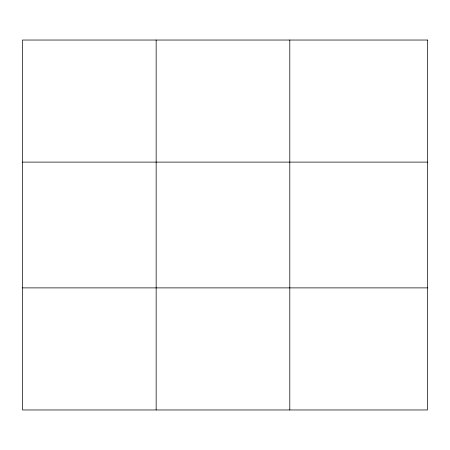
<?xml version="1.0" encoding="UTF-8"?>
<svg xmlns="http://www.w3.org/2000/svg" width="450" height="450" viewBox="0 0 450 450"><rect width="100%" height="100%" fill="white"/><g stroke="black" fill="none" stroke-linecap="round" stroke-linejoin="round"><path stroke-width="0.67" d="M156.15 40.033L156.15 409.967M289.8 40.033L289.8 409.967M22.5 162.112L427.5 162.112M22.5 287.887L427.5 287.887M427.5 40.033L427.5 409.967L22.5 409.967L22.5 40.033L427.5 40.033"/></g></svg>
